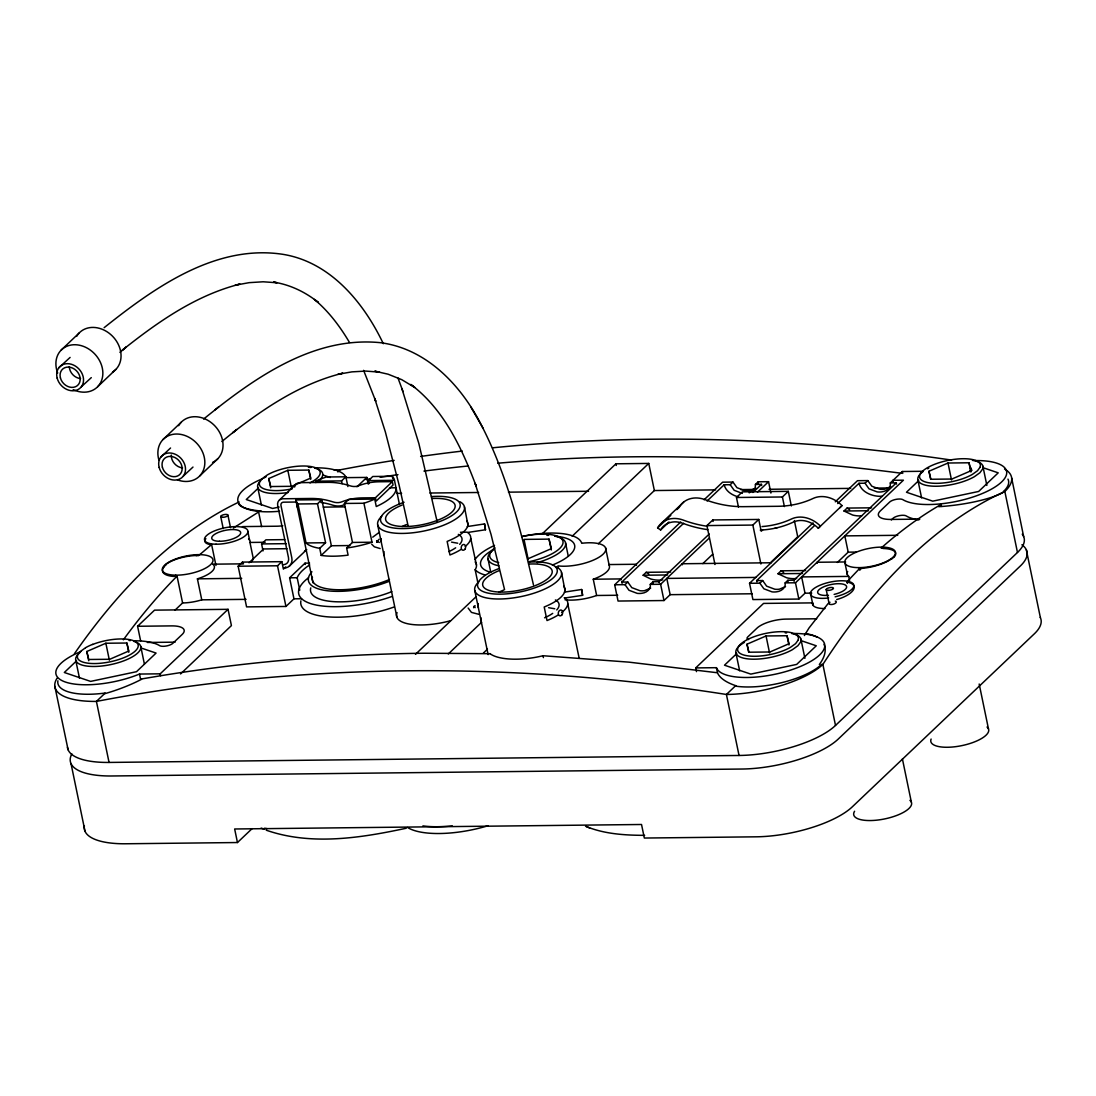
<?xml version="1.0" encoding="UTF-8"?>
<svg xmlns="http://www.w3.org/2000/svg" width="1096" height="1096" viewBox="0 0 1096 1096"><rect width="100%" height="100%" fill="white"/><g stroke="black" fill="none" stroke-linecap="round" stroke-linejoin="round"><path stroke-width="1.5" d="M582.634 595.21L581.606 589.497L582.593 595.32L565.207 597.964M376.86 541.767L379.134 539.232M77.515 654.874L75.994 657.312A33.729 11.755 -11.7 0 0 76.432 661.683A33.223 11.576 -11.7 0 0 122.41 661.34A33.223 11.576 -11.7 0 0 133.685 641.311M259.464 481.911L257.957 484.364A33.729 11.755 -11.7 0 0 258.382 488.734A33.223 11.576 -11.7 0 0 288.248 492.46M828.288 603.334L808.944 628.09L804.396 635.543M163.825 566.892L166.03 564.796M372.722 537.163L379.106 532.464M475.089 605.663L473.636 607.718L473.924 606.307L475.171 607.65M894.226 556.754L892.021 558.85M861.936 568.509L858.743 569.399L847.003 581.798L847.331 583.401M760.254 530.094A114.477 93.571 46.5 0 0 793.381 522.093A22.893 18.714 46.5 0 1 818.274 528.231L820.411 526.107A26.592 21.728 46.5 0 0 791.504 518.97A110.778 90.557 46.5 0 1 762.021 526.56M839.865 507.722L842.002 505.585A26.592 21.728 46.5 0 0 813.095 498.447A110.778 90.557 46.5 0 1 777.681 506.297L743.513 506.667A110.778 90.557 46.5 0 1 705.016 499.639A26.592 21.728 46.5 0 0 679.191 507.38L676.794 509.654M61.088 350.186L79.282 332.896M97.667 386.71L115.861 369.407M163.057 439.482L181.265 422.193M199.65 476.007L217.844 458.703M76.556 660.847L64.308 672.492L90.612 681.397L136.493 671.697L156.084 653.079L140.617 647.832M258.519 487.898L246.271 499.529L272.575 508.448L279.124 507.064M140.631 640.9L137.589 626.268L154.55 610.143L228.05 609.321L231.42 625.597L180.539 673.958M279.507 499.927L296.468 483.802M174.881 610.28L182.594 602.951A25.852 9.015 -11.7 0 0 201.76 599.841L246.066 599.361M301.537 598.745L293.961 598.827L285.946 606.458L246.573 606.883L238.147 566.221L242.463 562.111L281.836 561.673L283.385 569.139L285.768 566.865M263.026 550.932L261.588 543.931L265.903 539.835L284.727 539.629M337.856 471.938L340.061 469.841A2141.844 1750.682 46.5 0 1 394.149 460.402M249.039 562.782L263.574 548.959L286.96 548.699M297.989 503.982L317.498 503.763L321.813 499.666L331.362 545.753L321.197 555.412L319.717 548.301A50.306 17.536 -11.7 0 1 306.058 542.958L297.989 503.982A50.306 17.536 -11.7 0 1 295.81 499.94L321.813 499.666M315.84 482.583L315.538 481.185L341.555 480.897L345.87 476.801L347.884 486.542M80.857 651.531A55.389 19.303 -11.7 0 0 64.404 681.671A55.389 19.303 -11.7 0 0 139.493 674.054L160.208 673.821L228.05 609.321M356.967 486.802L366.831 477.418L368.229 484.117M238.147 566.221L277.521 565.783L281.836 561.673M321.197 555.412A50.306 17.536 -11.7 0 0 348.103 555.124L346.624 548L352.474 542.438L344.404 503.461L348.72 499.365L374.736 499.077L376.27 506.53A50.306 17.536 -11.7 0 0 396.012 487.775L394.464 480.308A50.306 17.536 -11.7 0 0 392.3 476.281L372.777 476.5L368.462 480.596L369.078 483.583M289.097 566.344L306.072 550.233M319.717 548.301L325.567 542.739L317.498 503.763M293.961 598.827L289.604 577.811L305.031 563.166L309.579 563.111M375.394 497.762L392.354 481.637L393.067 485.021L376.106 501.146L375.394 497.762L362.447 497.899A73.857 60.362 46.5 0 0 341.76 501.858A14.769 12.07 46.5 0 1 333.184 501.954A73.857 60.362 46.5 0 0 310.963 498.475L282.864 498.776A7.384 6.042 46.5 0 0 277.713 505.626L288.522 557.823A7.384 6.042 46.5 0 1 283.357 564.673M415.48 654.326L475.993 596.813M541.835 534.231L615.938 463.8L648.75 463.43L654.367 490.542L598.32 543.808M84.378 825.836A73.857 25.742 -11.7 0 0 125.903 843.769L237.462 842.536L252.08 828.645M448.291 653.97L481.637 622.268M572.181 536.218L648.75 463.43M483.391 653.052L487.46 649.188M662.094 522.587L683.685 502.064M707.797 529.642A114.477 93.571 46.5 0 1 682.849 523.313A22.893 18.714 46.5 0 0 660.614 529.971L657.6 527.902L670.793 515.353M660.614 529.971L669.012 521.997M752.24 593.772L670.149 594.676L663.984 600.54L618.048 601.046L614.678 584.785L680.685 522.052M704.112 499.776L722.62 482.185L732.964 482.062L736.95 487.679L745.116 490.748A20.619 16.851 46.5 0 0 749.705 490.707L755.829 488.158M622.09 583.278L621.761 582.099L683.63 523.299M707.084 500.995L724.155 484.775L730.183 484.706L732.964 482.062M614.678 584.785L625.021 584.661L627.789 582.031L631.789 587.634L639.954 590.717A20.619 16.851 46.5 0 0 644.544 590.662L650.668 588.114M662.738 579.798A29.524 24.126 46.5 0 1 650.75 578.989L643.133 575.236L646.215 572.304L670.725 572.03M714.976 564.509L706.92 525.573L712.825 519.956L758.761 519.449L761.213 531.259L762.693 529.848M738.457 507.078L736.471 497.488L742.376 491.857L788.312 491.351L791.339 505.955M625.021 584.661L629.008 590.278L637.173 593.347A20.619 16.851 46.5 0 0 641.777 593.306C646.174 592.895 651.339 589.36 650.284 584.387L653.052 581.743L659.093 581.688L709.222 534.04M749.185 492.83L753.788 490.104L755.24 487.734L755.445 484.432L758.227 481.788L768.556 481.678L770.913 493.063M752.938 492.474L761.473 484.364L761.652 485.555M650.284 584.387L660.614 584.278L709.345 537.958M757.459 492.227L768.556 481.678M702.851 563.604L712.715 554.22M706.92 525.573L752.856 525.066L758.761 519.449M736.471 497.488L782.407 496.981L788.312 491.351M770.817 562.344L797.724 536.78L794.367 520.559M811.739 593.114L805.012 593.196L798.847 599.06L752.911 599.567L749.541 583.291L813.068 522.902M835.275 501.804L857.483 480.692L867.813 480.582L871.813 486.186L879.978 489.268A20.619 16.851 46.5 0 0 884.568 489.213L890.692 486.665M756.939 581.798L756.624 580.606L814.218 525.861M837.687 503.557L859.017 483.281L865.045 483.213L867.813 480.582M749.541 583.291L759.87 583.182L762.652 580.538L766.638 586.155L774.803 589.223A20.619 16.851 46.5 0 0 779.407 589.169L785.531 586.634M818.274 528.231L842.002 505.585M796.628 578.469A29.524 24.126 46.5 0 1 786.654 577.77L777.982 573.742L781.078 570.811L805.587 570.55M861.662 515.832A29.524 24.126 46.5 0 1 852.661 515.038L843.989 511.01L847.071 508.078L871.58 507.818M696.481 671.629L695.7 667.916L763.556 603.417L812.588 602.882A22.153 7.727 -11.7 0 0 824.973 608.54M759.87 583.182L763.871 588.785L772.036 591.867A20.619 16.851 46.5 0 0 776.626 591.813C781.023 591.415 786.188 587.867 785.147 582.894L787.914 580.264L793.942 580.195L896.336 482.87L896.501 484.062M865.045 483.213L869.032 488.83L877.197 491.899A20.619 16.851 46.5 0 0 881.801 491.857C886.198 491.446 891.363 487.912 890.308 482.939L902.337 471.513L923.038 471.28M785.147 582.894L795.477 582.784L903.419 480.185L893.089 480.295L893.213 481.925M736.745 653.572L724.497 665.204L750.801 674.109L796.682 664.409L816.273 645.791L800.806 640.544M918.695 480.61L906.461 492.255L932.751 501.16L978.646 491.46L998.223 472.842L982.756 467.595M837.33 562.481L848.194 552.151L856.086 552.069M891.322 519.942L893.062 518.285A7.384 2.576 -11.7 0 1 899.679 515.586A7.384 2.576 -11.7 0 1 906.228 515.928A55.389 19.303 -11.7 0 0 918.886 519.942M67.431 747.225A73.857 25.742 -11.7 0 0 109.052 762.432L739.047 755.473A73.857 25.742 -11.7 0 0 835.508 725.442L1017.472 552.48A73.857 25.742 -11.7 0 0 1022.239 534.163M160.838 457.059L170.551 448.004M183.375 476.02L192.992 467.06M58.855 367.763L70.103 357.419M81.392 386.724L91.297 377.627M78.707 653.613L80.255 652.271M119.93 352.391L126.177 347.076L122.286 350.199C157.509 322.169 195.636 295.29 239.928 284.097L235.147 285.193L249.148 282.658L263.136 281.782L277.083 282.768L273.877 282.124M203.623 419.056C253.354 378.709 312.771 336.02 380.216 342.664C426.974 348.596 461.923 386.066 481.98 426.317C507.448 475.979 520.86 530.738 533.451 584.798M221.83 441.537L236.722 429.495L232.818 432.646C265.835 407.123 301.715 383.189 342.788 373.202L338.006 374.284L351.885 371.873L365.763 371.078L379.545 372.133L374.736 371.16L388.107 374.202L401.753 379.668L414.768 387.491L410.767 384.422C444.003 409.329 462.046 448.497 476.253 486.377L475.13 483.363L491.035 534.382L504.571 589.675M104.106 327.69C154.098 287.919 215.008 244.148 282.521 254.272C330.115 261.725 363.735 302.428 383.299 343.692M214.761 410.041L218.679 406.89M233.407 528.025L258.601 511.983L261.643 526.655M264.054 477.993L266.177 476.692M85.392 647.859L80.255 651.558L77.72 655.011A31.483 10.974 -11.7 0 0 78.131 659.093A31.003 10.809 -11.7 0 0 116.532 660.217A31.003 10.809 -11.7 0 0 136.329 642.256A31.003 10.809 -11.7 0 0 95.352 643.462L92.612 644.475M485.487 529.765L484.528 523.929L485.487 529.765L468.143 532.396M268.767 478.541L287.823 470.294L308.812 470.061L310.771 478.075L291.728 486.309L270.726 486.542L268.767 478.541L270.685 487.775M86.817 651.49L105.86 643.242L126.862 643.023L128.807 651.024L109.764 659.271L88.762 659.491L86.817 651.49L88.721 660.737M528.683 558.481L551.37 548.658L549.041 539.122L524.025 539.396L528.217 559.59M928.956 471.253L947.999 463.019L969.001 462.786L970.96 470.787L951.903 479.034L930.915 479.253L928.956 471.253L930.545 478.952M746.993 644.201L766.049 635.968L787.038 635.735L788.997 643.736L769.954 651.983L748.952 652.216L746.993 644.201L748.595 651.901M777.078 527.765L774.872 528.258M406.274 828.234C360.762 837.988 311.333 845.852 266.26 830.206M365.982 479.541L367.242 479.336A2142.022 1750.833 46.5 0 1 370.462 478.829M490.378 653.696L424.303 653.243A2142.132 1750.928 46.5 0 0 160.605 675.753L140.548 679.136L139.493 674.054M484.528 523.929L467.334 526.546M581.606 589.497L564.399 592.114M196.225 555.686L198.623 555.604L211.61 544.548L215.953 565.481M368.462 480.596L394.464 480.308M344.404 503.461L363.927 503.256A50.306 17.536 -11.7 0 0 374.736 499.077M345.87 476.801L326.361 477.007A50.306 17.536 -11.7 0 0 315.538 481.185M366.831 477.418L346.131 477.637A55.389 19.303 -11.7 0 0 315.73 467.841M392.354 481.637L379.408 481.774A73.857 60.362 46.5 0 0 358.721 485.734A14.769 12.07 46.5 0 1 350.145 485.829A73.857 60.362 46.5 0 0 327.923 482.35L299.825 482.651A7.384 6.042 46.5 0 0 294.619 487.008M389.505 487.843L396.012 487.775L399.451 504.393M755.445 484.432L761.473 484.364M890.308 482.939L896.336 482.87M396.916 493.392L401.629 493.337M429.906 493.022L478.596 492.488M508.448 492.159L588.566 491.268M654.367 490.542L715.62 489.871M740.759 489.597L754.897 489.433M769.036 489.282L850.729 488.378M874.279 488.117L889.993 487.953M296.783 502.023L283.563 502.174A3.699 3.014 46.5 0 0 280.987 505.599L291.796 557.796A11.083 9.056 46.5 0 1 284.056 568.071M323.361 507.119L345.226 506.873M843.989 511.01L868.498 510.75M242.449 526.601L276.576 526.217A22.153 7.727 -11.7 0 0 282.795 525.765M919.832 519.12L890.829 519.436A22.153 7.727 -11.7 0 1 880.389 510.859L889.705 502.009A7.384 2.576 -11.7 0 1 896.309 499.31A7.384 2.576 -11.7 0 1 902.857 499.653A55.389 19.303 -11.7 0 0 990.743 489.515A55.389 19.303 -11.7 0 0 975.029 460.567M460.457 532.272L467.156 532.19A44.32 15.44 -11.7 0 1 465.266 546.425M248.559 539.04A22.153 7.727 -11.7 0 1 249.957 542.452L265.177 542.273M897.747 535.3L844.824 535.889L848.194 552.151M306.058 542.958L325.567 542.739M352.474 542.438L371.996 542.232L363.927 503.256M261.588 543.931L286.193 543.671M331.362 545.753L349.857 545.548M212.829 564.18L243.504 563.837M771.132 562.769L682.205 563.755L682.411 564.769M845.66 561.947L817.068 562.262L817.274 563.289M201.76 599.841L197.403 578.839L241.709 578.346M289.604 577.811L297.18 577.729A66.472 23.167 -11.7 0 1 309.689 564.892M643.133 575.236L667.642 574.962M777.982 573.742L802.505 573.482M617.733 595.251L596.635 595.484L593.265 579.222L620.843 578.921L621.062 579.935M755.706 577.428L666.793 578.414L670.149 594.676M849.578 580.469L848.729 576.4L801.642 576.921L805.012 593.196M621.761 582.099L627.789 582.031M756.624 580.606L762.652 580.538M137.589 626.268L171.716 625.885A22.153 7.727 -11.7 0 1 182.155 634.461L172.839 643.311A7.384 2.576 -11.7 0 1 166.236 646.01A7.384 2.576 -11.7 0 1 159.687 645.667A55.389 19.303 -11.7 0 0 134 640.79M816.684 618.774L785.969 619.103A22.153 7.727 -11.7 0 0 757.021 628.118L747.719 636.968A7.384 2.576 -11.7 0 0 748.554 639.543M147.357 642.462L175.086 642.16M695.7 667.916L716.414 667.683A55.389 19.303 -11.7 0 0 802.08 665.738A55.389 19.303 -11.7 0 0 794.011 633.502M644.64 835.344C624.706 835.275 604.143 834.042 585.524 826.247M883.417 548.096L881.129 548.069A1083.04 496.776 89.4 0 1 941.094 504.448L941.505 506.407M174.744 576.099L177.045 576.126L182.594 602.951M490.131 653.764A44.388 15.961 -9 0 0 543.027 655.737L628.967 662.148L717.469 672.766A55.923 22.591 -1.5 0 0 735.937 685.74M478.815 614.308L471.444 612.39L468.143 608.061M742.335 493.392L734.169 490.309L730.183 484.706M451.552 542.136L457.744 543.219M548.616 607.705L554.809 608.787M380.189 548.562L374.38 546.822L371.695 544.205M273.808 282.138C290.193 284.713 305.483 292.098 318.347 302.455L314.415 299.427C328.718 311.401 340.02 326.457 349.473 342.445M379.298 542.465L376.613 540.945L377.024 541.89L376.86 540.739L376.86 542.369M738.485 496.926C732.32 495.324 725.758 491.364 724.155 484.775M322.58 474.883L330.307 477.5M586.826 826.781L589.648 827.918M261.122 828.097L263.122 828.864A12.919 8.275 2.3 0 0 264.232 829.083M849.688 509.777L847.071 508.078M783.695 572.509L781.078 570.811M648.832 574.003L646.215 572.304M470.951 407.191L482.98 428.057M363.612 370.352L375.764 401.273L374.654 398.314L385.34 431.865L398.999 484.665L408.137 525.97M401.89 388.573L418.85 443.51L437.057 521.271M397.93 377.901L402.999 391.532M859.017 483.281C861.045 491.131 869.512 495.2 876.964 496.118A30.469 24.893 46.5 0 0 882.075 496.228M470.718 538.314L476.472 565.029M474.746 590.443L488.131 654.6M377.668 524.861L396.93 617.349M54.8 686.206L68.089 749.76M845.002 563.193L847.413 574.784M810.41 593.018L812.972 605.252M567.783 603.882L579.126 658.025M1023.65 536.561L1011.677 478.089M1026.349 549.877L1040.392 617.665M1017.472 552.48L1004.84 491.474A73.857 25.742 -11.7 0 0 1004.525 468.992M982.893 466.197L986.852 485.391M971.111 467.965L971.631 470.513M969.001 462.786L970.919 472.02M947.999 463.019L951.506 479.966M979.18 684.014L988.469 728.881M917.859 479.911L921.599 497.927M902.337 471.513L902.734 473.431M893.089 480.295L893.295 481.322M902.419 758.953L911.365 802.162M859.538 568.591L859.88 570.276M826.192 589.525L829.083 603.471M812.588 602.882L813.013 604.91M835.508 725.442L822.877 664.423A1082.3 496.447 89.4 0 1 1004.84 491.474L1003.525 491.488A55.389 19.303 -11.7 0 0 1007.964 479.116M782.407 496.981L784.394 506.571M795.477 582.784L798.847 599.06M800.929 639.146L804.902 658.34M787.038 635.735L788.956 644.982M752.856 525.066L760.912 564.002M766.049 635.968L769.556 652.915M712.825 519.956L713.126 521.436M735.895 652.874L739.649 670.889M739.047 755.473L726.415 694.467L735.238 686.082A55.389 19.303 -11.7 0 0 821.562 664.45L822.877 664.423A73.857 25.742 -11.7 0 1 726.415 694.467A2141.844 1750.682 46.5 0 0 96.421 701.413A73.857 25.742 -11.7 0 1 57.115 678.15M716.414 667.683L717.469 672.766M660.614 584.278L663.984 600.54M615.938 463.8L616.281 465.485M636.475 565.276L636.269 564.262L608.691 564.563A29.524 10.289 -11.7 0 1 593.265 579.222M605.567 547.836L609.075 564.783M558.385 567.988L557.946 565.879A29.537 10.302 -11.7 0 0 603.088 554.206A29.537 10.302 -11.7 0 0 581.729 543.274A55.389 19.303 -11.7 0 0 522.792 536.328M549.041 539.122L551.302 549.986M543.013 655.723L543.397 657.6M488.021 559.015L490.775 572.249M475.13 561.919A44.306 15.44 -11.7 0 1 475.157 569.715L477.788 582.414M392.3 476.281L392.793 478.719M341.555 480.897L342.13 483.692M308.812 470.061L310.73 479.308M295.81 499.94L313.004 582.825M287.823 470.294L291.331 487.24M305.031 563.166L305.305 564.467M297.18 577.729L299.77 590.21M277.521 565.783L285.946 606.458M257.683 487.199L261.423 505.215M249.957 542.452L253.327 558.713A22.153 7.727 -11.7 0 1 251.368 561.632M242.463 562.111L242.75 563.508M227.954 515.271L230.516 527.655M220.707 516.463L223.228 528.628M237.462 842.536L234.654 828.987L641.53 824.493L644.338 838.043L755.898 836.823A73.857 25.742 -11.7 0 0 852.359 806.779L1034.323 633.831A73.857 25.742 -11.7 0 0 1040.282 617.445M160.208 673.821L160.605 675.739M140.754 646.435L144.384 664.025M126.862 643.023L128.78 652.257M105.86 643.242L109.367 660.189M109.052 762.432L96.421 701.413L105.243 693.028A55.389 19.303 -11.7 0 1 57.896 680.78M75.72 660.148L79.46 678.164M71.007 763.556L85.036 831.343M565.536 542.931L568.208 555.878M247.915 531.971L249.573 540.068M561.508 572.4L564.974 590.319M464.444 506.832L467.91 524.751M793.942 580.195L794.12 581.387M787.914 580.264L788.038 581.894M758.227 481.788L758.35 483.418M659.093 581.688L659.258 582.866M653.052 581.743L653.189 583.373M388.628 581.524A54.321 18.933 -11.7 0 1 327.046 590.717A54.321 18.933 -11.7 0 1 311.935 571.783M389.464 579.496A50.306 17.536 -11.7 0 1 336.746 589.716A50.306 17.536 -11.7 0 1 312.415 577.181M314.579 468.102A33.223 11.576 -11.7 0 1 318.95 480.678M308.373 467.252A33.223 11.576 -11.7 0 1 311.017 467.499M309.963 482.884A31.003 10.809 -11.7 0 0 315.319 467.704A31.003 10.809 -11.7 0 0 277.315 470.513L274.562 471.513A31.606 11.015 -11.7 0 0 267.356 474.911L262.204 478.61L259.684 482.062A31.483 10.974 -11.7 0 0 260.081 486.145A31.003 10.809 -11.7 0 0 292.29 488.816M71.857 753.897A73.857 25.742 -11.7 0 0 111.861 775.982L741.855 769.036A73.857 25.742 -11.7 0 0 838.317 738.992L1020.28 566.043A73.857 25.742 -11.7 0 0 1021.897 544.78M452.333 825.891A66.472 23.167 -11.7 0 1 422.905 825.891M909.927 800.327A29.537 10.302 -11.7 0 1 883.951 819.068A29.537 10.302 -11.7 0 1 854.592 811.245M987.03 727.045A29.537 10.302 -11.7 0 1 962.439 745.499A29.537 10.302 -11.7 0 1 931.12 739.047M487.912 825.781A66.472 23.167 -11.7 0 1 407.589 827.494M266.986 828.603A10.193 6.918 0.9 0 1 264.629 828.275M744.417 642.366A33.223 11.576 -11.7 0 0 741.965 657.696A33.223 11.576 -11.7 0 0 781.777 654.353L784.709 653.285A33.866 11.809 -11.7 0 0 792.435 649.654L797.943 645.681L800.655 641.982A33.729 11.755 -11.7 0 0 800.231 637.612A33.223 11.576 -11.7 0 0 791.682 633.529M785.202 632.858A33.223 11.576 -11.7 0 1 786.599 632.926M129.068 640.448A33.223 11.576 -11.7 0 1 130.314 640.612M85.598 647.681A31.483 10.974 -11.7 0 1 92.776 644.311M554.713 536.136A39.593 13.796 -11.7 0 1 537.177 562.632M498.844 565.796A39.593 13.796 -11.7 0 1 494.584 548.918M546.863 535.3A39.593 13.796 -11.7 0 1 548.548 535.382M521.86 536.588A37.374 13.029 -11.7 0 1 562.878 541.027A37.374 13.029 -11.7 0 1 529.053 561.686M498.707 562.659A37.374 13.029 -11.7 0 1 494.94 547.767M923.312 471.376A33.223 11.576 -11.7 0 0 925.449 485.172A33.223 11.576 -11.7 0 0 963.727 481.404L966.672 480.322A33.866 11.809 -11.7 0 0 974.399 476.692L979.906 472.732L982.619 469.033A33.729 11.755 -11.7 0 0 982.18 464.663A33.223 11.576 -11.7 0 0 972.453 460.375M927.531 468.773A33.223 11.576 -11.7 0 1 928.737 468.156M657.6 527.902A26.592 21.728 46.5 0 1 683.438 520.162A110.778 90.557 46.5 0 0 707.55 526.285M178.621 425.686A25.852 21.125 46.5 0 1 215.159 426.207A25.852 21.125 46.5 0 1 212.569 462.416M158.92 460.128A25.852 21.125 46.5 0 1 177.963 434.057A25.852 21.125 46.5 0 1 204.842 462.704A25.852 21.125 46.5 0 1 177.47 479.897M182.566 467.882A11.083 9.056 46.5 0 1 171.319 455.046M76.638 336.39A25.852 21.125 46.5 0 1 112.285 335.979A25.852 21.125 46.5 0 1 112.491 372.106M57.691 373.01A25.852 21.125 46.5 0 1 75.323 344.733A25.852 21.125 46.5 0 1 102.832 374.243A25.852 21.125 46.5 0 1 73.185 389.642M80.583 378.586A11.083 9.056 46.5 0 1 69.308 366.708M297.359 507.407A50.306 17.536 -11.7 0 1 297.646 504.379M371.996 542.232A50.306 17.536 -11.7 0 1 346.624 548M306.757 549.603A11.083 9.056 46.5 0 1 304.496 551.192M344.637 504.612A70.158 57.348 46.5 0 0 343.5 505.05A18.468 15.097 46.5 0 1 332.773 505.174A70.158 57.348 46.5 0 0 320.854 502.448M596.635 595.484A29.537 10.302 -11.7 0 1 564.974 599.772M484.692 574.879A55.389 19.303 -11.7 0 1 475.157 569.715M474.993 559.604A55.389 19.303 -11.7 0 1 494.529 545.424M555.097 536.218A48.005 16.728 -11.7 0 1 552.357 565.07M490.227 572.181A48.005 16.728 -11.7 0 1 492.131 550.247M450.47 620.747A44.32 15.44 -11.7 0 1 397.067 612.623M432.276 498.475A35.456 12.357 -11.7 0 1 449.62 513.983A35.456 12.357 -11.7 0 1 395.505 525.765A35.456 12.357 -11.7 0 1 402.095 505.05M460.978 549.493A44.32 15.44 -11.7 0 1 449.949 554.987L447.141 541.424A44.32 15.44 -11.7 0 0 466.663 520.71M384.175 555.713A44.32 15.44 -11.7 0 1 384.052 551.576M381.367 542.15A44.32 15.44 -11.7 0 1 381.079 538.629M458.32 534.382A35.456 12.357 -11.7 0 1 459.676 544.37M455.648 547.808A35.456 12.357 -11.7 0 1 448.88 551.617M402.095 526.505A35.456 12.357 -11.7 0 1 406.493 524.573M391.847 596.525A66.472 23.167 -11.7 0 1 315.073 604.8A66.472 23.167 -11.7 0 1 308.51 577.756M529.341 564.043A35.456 12.357 -11.7 0 1 546.685 579.551A35.456 12.357 -11.7 0 1 492.57 591.333A35.456 12.357 -11.7 0 1 499.16 570.619M564.221 597.758A44.32 15.44 -11.7 0 1 561.59 612.596M558.042 615.075A44.32 15.44 -11.7 0 1 547.014 620.555L544.205 606.992A44.32 15.44 -11.7 0 0 563.741 586.278M481.24 621.281A44.32 15.44 -11.7 0 1 480.952 617.747M478.431 607.718A44.32 15.44 -11.7 0 1 478.308 603.581M555.384 599.95A35.456 12.357 -11.7 0 1 556.741 609.938M552.713 613.376A35.456 12.357 -11.7 0 1 544.589 617.802M499.173 592.073A35.456 12.357 -11.7 0 1 503.557 590.141M828.645 597.964A22.153 7.727 -11.7 0 1 813.972 588.525A22.153 7.727 -11.7 0 1 850.523 582.045A22.153 7.727 -11.7 0 1 835.152 596.813M828.453 595.306A14.769 5.151 -11.7 0 1 820.562 588.497A14.769 5.151 -11.7 0 1 844.632 584.648A14.769 5.151 -11.7 0 1 834.138 594.402M824 644.284A55.814 26.784 -21.3 0 1 819.342 664.477M805.259 633.557A55.814 26.784 -21.3 0 1 817.123 637.214M1004.648 491.46A55.8 12.22 -7.3 0 1 938.683 506.681M970.056 470.362A55.389 19.303 -11.7 0 1 971.755 470.253M420.617 456.443A2141.844 1750.682 46.5 0 1 462.307 451.073M492.529 447.812A2141.844 1750.682 46.5 0 1 951.602 460.087M380.148 477.294A2142.022 1750.833 46.5 0 1 397.958 474.637M423.96 471.088A2142.022 1750.833 46.5 0 1 468.115 465.992M497.748 463.211A2142.022 1750.833 46.5 0 1 901.172 473.225M334.033 470.02A73.857 25.742 -11.7 0 1 340.061 469.841M141.576 679.287A55.923 14.919 -19.8 0 1 104.956 693.631M74.364 653.805A1082.3 496.447 89.4 0 1 239.147 501.954M261.355 511.079A55.8 11.275 -3.1 0 1 238.791 503.79M123.369 639.804A1083.04 496.776 89.4 0 1 177.045 576.126M279.48 511.243A55.389 19.303 -11.7 0 1 238.558 502.859A55.389 19.303 -11.7 0 1 262.588 478.678M174.305 576.455A25.811 9.467 -12.4 0 1 164.03 566.879M165.51 564.769A25.811 9.248 -10.5 0 1 196.376 555.494M882.924 548.48A25.811 8.521 -11 0 1 894.418 556.741M891.445 558.837A25.811 8.741 -12.9 0 1 862.114 568.303M846.66 582.017A22.194 8.727 -13.5 0 1 853.469 589.703A22.194 8.727 -13.5 0 1 836.686 599.567M211.144 544.753A22.208 6.713 -10 0 1 205.87 538.67M391.793 591.635A54.321 18.933 -11.7 0 1 335.445 601.745A54.321 18.933 -11.7 0 1 310.757 587.894M213.254 564.55A25.852 9.015 -11.7 0 1 197.403 578.839M394.026 607.033A66.472 23.167 -11.7 0 1 300.893 600.855M835.316 601.088A3.699 1.575 -14.4 0 1 835.234 603.362A3.699 1.575 -14.4 0 1 830.22 604.43A3.699 1.575 -14.4 0 1 829.96 602.238M555.878 566.769A44.32 15.454 -11.7 0 1 519.888 596.813A44.32 15.454 -11.7 0 1 478.747 581.853M528.601 562.166A40.62 14.166 -11.7 0 1 551.302 579.51A40.62 14.166 -11.7 0 1 488.049 593.1A40.62 14.166 -11.7 0 1 499.338 568.44M459.841 501.694A44.32 15.454 -11.7 0 1 421.741 531.45A44.32 15.454 -11.7 0 1 381.682 516.285M431.536 496.598A40.62 14.166 -11.7 0 1 453.881 514.202A40.62 14.166 -11.7 0 1 390.108 527.327A40.62 14.166 -11.7 0 1 404.054 502.256M848.729 576.4A25.852 9.015 -11.7 0 1 847.674 571.523M798.093 640.228L795.559 643.667L790.408 647.366A31.606 11.015 -11.7 0 1 783.202 650.764L780.462 651.764A31.003 10.809 -11.7 0 1 739.485 652.969A31.003 10.809 -11.7 0 1 759.281 635.009A31.003 10.809 -11.7 0 1 797.683 636.146A31.483 10.974 -11.7 0 1 798.08 640.228M980.043 467.266L977.522 470.718L972.371 474.417A31.606 11.015 -11.7 0 1 965.165 477.801L962.425 478.815A31.003 10.809 -11.7 0 1 921.435 480.021A31.003 10.809 -11.7 0 1 941.245 462.06A31.003 10.809 -11.7 0 1 979.632 463.183A31.483 10.974 -11.7 0 1 980.043 467.266M159.153 467.43A14.769 12.07 46.5 0 0 181.635 477.801A14.769 12.07 46.5 0 0 175.524 454.374A14.769 12.07 46.5 0 0 159.153 467.43M162.386 467.211A11.083 9.056 46.5 0 0 179.251 474.993A11.083 9.056 46.5 0 0 174.661 457.416A11.083 9.056 46.5 0 0 162.386 467.211M464.896 549.288A2.959 2.192 -77.5 0 0 464.142 544.507A2.959 2.192 -77.5 0 0 461.238 548.301A2.959 2.192 -77.5 0 0 464.896 549.288M57.17 378.134A14.769 12.07 46.5 0 0 79.652 388.505A14.769 12.07 46.5 0 0 73.542 365.078A14.769 12.07 46.5 0 0 57.17 378.134M60.417 377.915A11.083 9.056 46.5 0 0 77.268 385.696A11.083 9.056 46.5 0 0 72.692 368.119A11.083 9.056 46.5 0 0 60.417 377.915M561.96 614.856A2.959 2.192 -77.5 0 0 561.207 610.075A2.959 2.192 -77.5 0 0 558.302 613.87A2.959 2.192 -77.5 0 0 561.96 614.856M828.192 590.402A3.699 1.288 -11.7 0 0 833.44 588.196A3.699 1.288 -11.7 0 0 827.823 588.196A3.699 1.288 -11.7 0 0 828.192 590.402M222.707 517.326A3.699 1.288 -11.7 0 0 227.954 515.134A3.699 1.288 -11.7 0 0 222.337 515.134A3.699 1.288 -11.7 0 0 222.707 517.326M175.785 575.167A25.852 9.015 -11.7 0 0 212.994 559.96A25.852 9.015 -11.7 0 0 174.127 559.577A25.852 9.015 -11.7 0 0 175.785 575.167M858.291 567.632A25.852 9.015 -11.7 0 0 895.487 552.439A25.852 9.015 -11.7 0 0 856.62 552.055A25.852 9.015 -11.7 0 0 858.291 567.632M216.049 544.205A22.153 7.727 -11.7 0 0 247.943 531.176A22.153 7.727 -11.7 0 0 214.624 530.848A22.153 7.727 -11.7 0 0 216.049 544.205M219.433 541.273A14.769 5.151 -11.7 0 0 240.695 532.588A14.769 5.151 -11.7 0 0 218.488 532.368A14.769 5.151 -11.7 0 0 219.433 541.273"/></g></svg>
